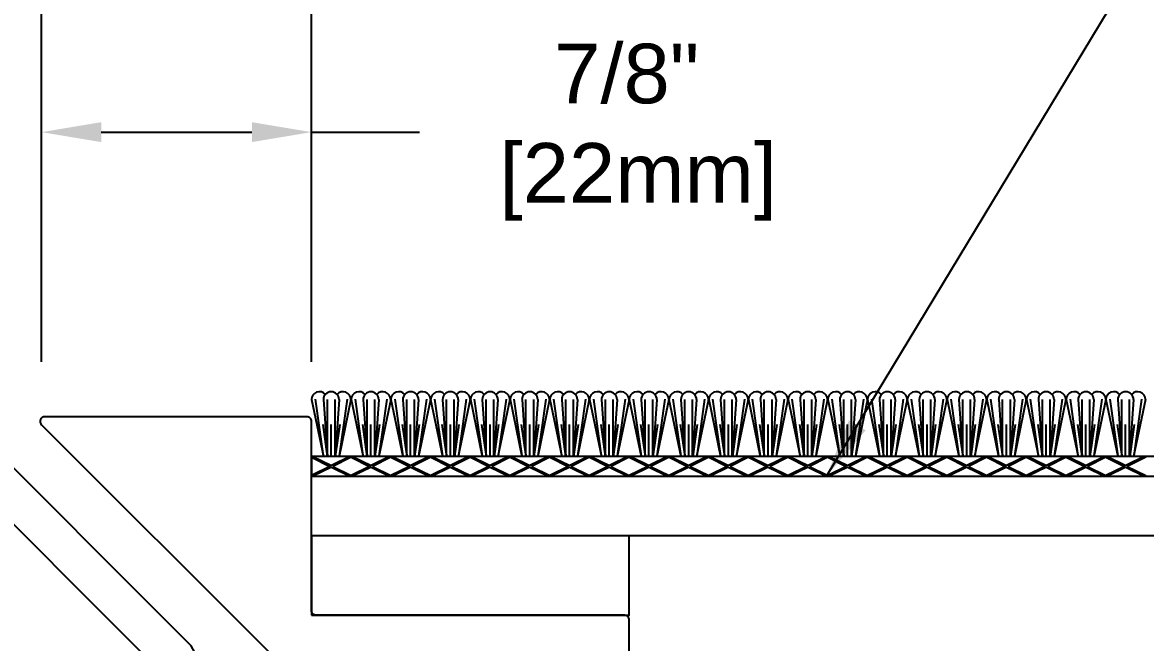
# Model space of a CAD drawing. Header units: inches. Extents: x -2.5 to 41.1, y -5.8 to 5.
# Drawn here: x 3.856 to 7.39, y -0.617 to 1.335 of the extents above; entities that cross this region are included whole.
import ezdxf

# ---------------------------------------------------------------- set-up
doc = ezdxf.new("R2010")
doc.units = ezdxf.units.IN
doc.header["$MEASUREMENT"] = 0
for name, color, linetype in [('Conditions', 1, 'Continuous'), ('Dimensions', 3, 'Continuous'), ('Metals', 7, 'Continuous'), ('Text', 2, 'Continuous')]:
    doc.layers.add(name, color=color, linetype=linetype)
doc.styles.add('ARIAL', font='arial.ttf')
doc.dimstyles.new('Arial', dxfattribs={"dimscale": 1.5, "dimtxt": 0.125, "dimasz": 0.125, "dimexe": 0.125, "dimexo": 0.125, "dimgap": 0.125, "dimtad": 0, "dimtih": 1, "dimtoh": 1, "dimdec": 4, "dimzin": 0, "dimdsep": 46, "dimlunit": 4, "dimtxsty": 'ARIAL', "dimcen": 0.125, "dimadec": 0, "dimazin": 0, "dimtfac": 1, "dimtdec": 4, "dimtofl": 0, "dimtmove": 0, "dimatfit": 3, "dimfxl": 0, "dimfrac": 2, "dimtolj": 1, "dimtzin": 0, "dimarcsym": 0})

# ---------------------------------------------------------------- blocks, each defined once
blk = doc.blocks.new('*D14')
at = {"layer": 'Defpoints', "color": 0}
for p in [(3.6659, 4.1253), (3.1659, 0.0837), (3.6659, 0.0937)]:
    blk.add_point(p, dxfattribs=at)
at = {"layer": 'Dimensions', "color": 0, "lineweight": -2}
for p, q in [((3.1659, 0.2712), (3.1659, 4.3128)), ((3.6659, 0.2812), (3.6659, 4.3128)), ((2.9784, 4.1253), (2.7909, 4.1253)), ((3.8534, 4.1253), (4.0409, 4.1253))]:
    blk.add_line(p, q, dxfattribs=at)
at = {"layer": 'Dimensions', "color": 0}
for points in [[(2.9784, 4.1566), (2.9784, 4.0941), (3.1659, 4.1253)], [(3.8534, 4.1566), (3.8534, 4.0941), (3.6659, 4.1253)]]:
    blk.add_solid(points, dxfattribs=at)
at = {"layer": 'Dimensions', "color": 0, "insert": (4.6841, 4.1253), "char_height": 0.1875, "attachment_point": 5, "style": 'ARIAL'}
blk.add_mtext('\\A1;1/2"\\P [13mm]', dxfattribs=at)
blk = doc.blocks.new('*D17')
at = {"layer": 'Defpoints', "color": 0}
for p in [(15.3653, 4.5514), (3.1659, 0.0837), (15.3653, 0.0837)]:
    blk.add_point(p, dxfattribs=at)
at = {"layer": 'Dimensions', "color": 0, "lineweight": -2}
for p, q in [((3.1659, 0.2712), (3.1659, 4.7389)), ((15.3653, 0.2712), (15.3653, 4.7389)), ((3.3534, 4.5514), (8.6534, 4.5514)), ((15.1778, 4.5514), (10.0917, 4.5514))]:
    blk.add_line(p, q, dxfattribs=at)
at = {"layer": 'Dimensions', "color": 0}
for points in [[(3.3534, 4.5827), (3.3534, 4.5202), (3.1659, 4.5514)], [(15.1778, 4.5827), (15.1778, 4.5202), (15.3653, 4.5514)]]:
    blk.add_solid(points, dxfattribs=at)
at = {"layer": 'Dimensions', "color": 0, "insert": (9.3725, 4.5514), "char_height": 0.1875, "attachment_point": 5, "style": 'ARIAL'}
blk.add_mtext('\\A1;1\'-0 3/16"\\P [310mm]', dxfattribs=at)
blk = doc.blocks.new('*D18')
at = {"layer": 'Defpoints', "color": 0}
for p in [(3.9163, 0.9894), (3.6659, 0.0937), (3.9163, 0.0787)]:
    blk.add_point(p, dxfattribs=at)
at = {"layer": 'Dimensions', "color": 0, "lineweight": -2}
for p, q in [((3.6659, 0.2812), (3.6659, 1.1769)), ((3.9163, 0.2662), (3.9163, 1.1769)), ((3.4784, 0.9894), (3.0234, 0.9894)), ((4.1038, 0.9894), (4.2913, 0.9894))]:
    blk.add_line(p, q, dxfattribs=at)
at = {"layer": 'Dimensions', "color": 0}
for points in [[(3.4784, 1.0207), (3.4784, 0.9582), (3.6659, 0.9894)], [(4.1038, 1.0207), (4.1038, 0.9582), (3.9163, 0.9894)]]:
    blk.add_solid(points, dxfattribs=at)
at = {"layer": 'Dimensions', "color": 0, "insert": (2.4531, 0.9894), "char_height": 0.1875, "attachment_point": 5, "style": 'ARIAL'}
blk.add_mtext('\\A1;1/4"\\P [6mm]', dxfattribs=at)
blk = doc.blocks.new('*D20')
at = {"layer": 'Defpoints', "color": 0}
for p in [(3.9163, 0.9894), (3.9163, 0.0787), (4.7656, 0.0787)]:
    blk.add_point(p, dxfattribs=at)
at = {"layer": 'Dimensions', "color": 0, "lineweight": -2}
for p, q in [((3.9163, 0.2662), (3.9163, 1.1769)), ((4.7656, 0.2662), (4.7656, 1.1769)), ((4.1038, 0.9894), (4.5781, 0.9894)), ((4.7656, 0.9894), (5.1056, 0.9894))]:
    blk.add_line(p, q, dxfattribs=at)
at = {"layer": 'Dimensions', "color": 0}
for points in [[(4.1038, 1.0207), (4.1038, 0.9582), (3.9163, 0.9894)], [(4.5781, 1.0207), (4.5781, 0.9582), (4.7656, 0.9894)]]:
    blk.add_solid(points, dxfattribs=at)
at = {"layer": 'Dimensions', "color": 0, "insert": (5.7576, 0.9894), "char_height": 0.1875, "attachment_point": 5, "style": 'ARIAL'}
blk.add_mtext('\\A1;7/8"\\P [22mm]', dxfattribs=at)
blk = doc.blocks.new('*D21')
at = {"layer": 'Defpoints', "color": 0}
for p in [(3.9163, 3.6001), (3.9163, 0.0787), (14.6194, 0.0787)]:
    blk.add_point(p, dxfattribs=at)
at = {"layer": 'Dimensions', "color": 0, "lineweight": -2}
for p, q in [((3.9163, 0.2662), (3.9163, 3.7876)), ((14.6194, 0.2662), (14.6194, 3.7876)), ((4.1038, 3.6001), (8.5948, 3.6001)), ((14.4319, 3.6001), (10.0445, 3.6001))]:
    blk.add_line(p, q, dxfattribs=at)
at = {"layer": 'Dimensions', "color": 0}
for points in [[(4.1038, 3.6313), (4.1038, 3.5688), (3.9163, 3.6001)], [(14.4319, 3.6313), (14.4319, 3.5688), (14.6194, 3.6001)]]:
    blk.add_solid(points, dxfattribs=at)
at = {"layer": 'Dimensions', "color": 0, "insert": (9.3196, 3.6001), "char_height": 0.1875, "attachment_point": 5, "style": 'ARIAL'}
blk.add_mtext('\\A1;10 11/16"\\P [272mm]', dxfattribs=at)
blk = doc.blocks.new('NBT123')
blk.add_lwpolyline([(-0.985, 0.61, 0.414214), (-1, 0.625), (-1.8238, 0.625, 0.668179), (-1.8344, 0.5994), (-1.1144, -0.1206, 0.198912), (-1.1038, -0.125), (0, -0.125, 0.414214), (0.015, -0.11), (0.015, -0.015, 0.414214), (0, 0), (-0.97, 0, -0.414214), (-0.985, 0.015)], format="xyb", close=True)
blk = doc.blocks.new('*D24')
at = {"layer": 'Defpoints', "color": 0}
for p in [(13.7656, 2.7545), (4.7656, 0.0787), (13.7656, 0.0787)]:
    blk.add_point(p, dxfattribs=at)
at = {"layer": 'Dimensions', "color": 0, "lineweight": -2}
for p, q in [((4.7656, 0.2662), (4.7656, 2.942)), ((13.7656, 0.2662), (13.7656, 2.942)), ((4.9531, 2.7545), (8.619, 2.7545)), ((13.5781, 2.7545), (10.0688, 2.7545))]:
    blk.add_line(p, q, dxfattribs=at)
at = {"layer": 'Dimensions', "color": 0}
for points in [[(4.9531, 2.7857), (4.9531, 2.7232), (4.7656, 2.7545)], [(13.5781, 2.7857), (13.5781, 2.7232), (13.7656, 2.7545)]]:
    blk.add_solid(points, dxfattribs=at)
at = {"layer": 'Dimensions', "color": 0, "insert": (9.3439, 2.7545), "char_height": 0.1875, "attachment_point": 5, "style": 'ARIAL'}
blk.add_mtext('\\A1;9"\\P [229mm]', dxfattribs=at)
blk = doc.blocks.new('AB1X14')
blk.add_lwpolyline([(-0.5, 0), (0.5, 0), (0.5, 0.25), (-0.5, 0.25)], close=True)
blk = doc.blocks.new('*U31')
for p, q in [((9, 0.0625), (0, 0.0625)), ((0, 0.0625), (0, 0)), ((0, 0.0603), (0.058, 0.0312)), ((0.0045, 0.0625), (0.0625, 0.0335)), ((0.1205, 0.0625), (0.0625, 0.0335)), ((0.125, 0.0603), (0.067, 0.0312)), ((0.125, 0.0603), (0.183, 0.0312)), ((0.1295, 0.0625), (0.1875, 0.0335)), ((0.2455, 0.0625), (0.1875, 0.0335)), ((0.25, 0.0603), (0.192, 0.0312)), ((0.25, 0.0603), (0.308, 0.0312)), ((0.2545, 0.0625), (0.3125, 0.0335)), ((0.3705, 0.0625), (0.3125, 0.0335)), ((0.375, 0.0603), (0.317, 0.0312)), ((0.375, 0.0603), (0.433, 0.0312)), ((0.3795, 0.0625), (0.4375, 0.0335)), ((0.4955, 0.0625), (0.4375, 0.0335)), ((0.5, 0.0603), (0.442, 0.0312)), ((0.5, 0.0603), (0.558, 0.0312)), ((0.5045, 0.0625), (0.5625, 0.0335)), ((0.6205, 0.0625), (0.5625, 0.0335)), ((0.625, 0.0603), (0.567, 0.0312)), ((0.625, 0.0603), (0.683, 0.0312)), ((0.6295, 0.0625), (0.6875, 0.0335)), ((0.7455, 0.0625), (0.6875, 0.0335)), ((0.75, 0.0603), (0.692, 0.0312)), ((0.75, 0.0603), (0.808, 0.0312)), ((0.7545, 0.0625), (0.8125, 0.0335)), ((0.8705, 0.0625), (0.8125, 0.0335)), ((0.875, 0.0603), (0.817, 0.0312)), ((0.875, 0.0603), (0.933, 0.0312)), ((0.8795, 0.0625), (0.9375, 0.0335)), ((0.9955, 0.0625), (0.9375, 0.0335)), ((1, 0.0603), (0.942, 0.0312)), ((1, 0.0603), (1.058, 0.0312)), ((1.0045, 0.0625), (1.0625, 0.0335)), ((1.1205, 0.0625), (1.0625, 0.0335)), ((1.125, 0.0603), (1.067, 0.0312)), ((1.125, 0.0603), (1.183, 0.0312)), ((1.1295, 0.0625), (1.1875, 0.0335)), ((1.2455, 0.0625), (1.1875, 0.0335)), ((1.25, 0.0603), (1.192, 0.0312)), ((1.25, 0.0603), (1.308, 0.0312)), ((1.2545, 0.0625), (1.3125, 0.0335)), ((1.3705, 0.0625), (1.3125, 0.0335)), ((1.375, 0.0603), (1.317, 0.0312)), ((1.375, 0.0603), (1.433, 0.0312)), ((1.3795, 0.0625), (1.4375, 0.0335)), ((1.4955, 0.0625), (1.4375, 0.0335)), ((1.5, 0.0603), (1.442, 0.0312)), ((1.5, 0.0603), (1.558, 0.0312)), ((1.5045, 0.0625), (1.5625, 0.0335)), ((1.6205, 0.0625), (1.5625, 0.0335)), ((1.625, 0.0603), (1.567, 0.0312)), ((1.625, 0.0603), (1.683, 0.0312)), ((1.6295, 0.0625), (1.6875, 0.0335)), ((1.7455, 0.0625), (1.6875, 0.0335)), ((1.75, 0.0603), (1.692, 0.0312)), ((1.75, 0.0603), (1.808, 0.0312)), ((1.7545, 0.0625), (1.8125, 0.0335)), ((1.8705, 0.0625), (1.8125, 0.0335)), ((1.875, 0.0603), (1.817, 0.0312)), ((1.875, 0.0603), (1.933, 0.0312)), ((1.8795, 0.0625), (1.9375, 0.0335)), ((1.9955, 0.0625), (1.9375, 0.0335)), ((2, 0.0603), (1.942, 0.0312)), ((2, 0.0603), (2.058, 0.0312)), ((2.0045, 0.0625), (2.0625, 0.0335)), ((2.1205, 0.0625), (2.0625, 0.0335)), ((2.125, 0.0603), (2.067, 0.0312)), ((2.125, 0.0603), (2.183, 0.0312)), ((2.1295, 0.0625), (2.1875, 0.0335)), ((2.2455, 0.0625), (2.1875, 0.0335)), ((2.25, 0.0603), (2.192, 0.0312)), ((2.25, 0.0603), (2.308, 0.0312)), ((2.2545, 0.0625), (2.3125, 0.0335)), ((2.3705, 0.0625), (2.3125, 0.0335)), ((2.375, 0.0603), (2.317, 0.0312)), ((2.375, 0.0603), (2.433, 0.0312)), ((2.3795, 0.0625), (2.4375, 0.0335)), ((2.4955, 0.0625), (2.4375, 0.0335)), ((2.5, 0.0603), (2.442, 0.0312)), ((2.5, 0.0603), (2.558, 0.0312)), ((2.5045, 0.0625), (2.5625, 0.0335)), ((2.6205, 0.0625), (2.5625, 0.0335)), ((2.625, 0.0603), (2.567, 0.0312)), ((0.058, 0.0312), (0, 0.0022)), ((0, 0), (9, 0)), ((0.0625, 0.029), (0.0045, 0)), ((0.0625, 0.029), (0.1205, 0)), ((0.067, 0.0312), (0.125, 0.0022)), ((0.183, 0.0312), (0.125, 0.0022)), ((0.1875, 0.029), (0.1295, 0)), ((0.1875, 0.029), (0.2455, 0)), ((0.192, 0.0312), (0.25, 0.0022)), ((0.308, 0.0312), (0.25, 0.0022)), ((0.3125, 0.029), (0.2545, 0)), ((0.3125, 0.029), (0.3705, 0)), ((0.317, 0.0312), (0.375, 0.0022)), ((0.433, 0.0312), (0.375, 0.0022)), ((0.4375, 0.029), (0.3795, 0)), ((0.4375, 0.029), (0.4955, 0)), ((0.442, 0.0312), (0.5, 0.0022)), ((0.558, 0.0312), (0.5, 0.0022)), ((0.5625, 0.029), (0.5045, 0)), ((0.5625, 0.029), (0.6205, 0)), ((0.567, 0.0312), (0.625, 0.0022)), ((0.683, 0.0312), (0.625, 0.0022)), ((0.6875, 0.029), (0.6295, 0)), ((0.6875, 0.029), (0.7455, 0)), ((0.692, 0.0312), (0.75, 0.0022)), ((0.808, 0.0312), (0.75, 0.0022)), ((0.8125, 0.029), (0.7545, 0)), ((0.8125, 0.029), (0.8705, 0)), ((0.817, 0.0312), (0.875, 0.0022)), ((0.933, 0.0312), (0.875, 0.0022)), ((0.9375, 0.029), (0.8795, 0)), ((0.9375, 0.029), (0.9955, 0)), ((0.942, 0.0312), (1, 0.0022)), ((1.058, 0.0312), (1, 0.0022)), ((1.0625, 0.029), (1.0045, 0)), ((1.0625, 0.029), (1.1205, 0)), ((1.067, 0.0312), (1.125, 0.0022)), ((1.183, 0.0312), (1.125, 0.0022)), ((1.1875, 0.029), (1.1295, 0)), ((1.1875, 0.029), (1.2455, 0)), ((1.192, 0.0312), (1.25, 0.0022)), ((1.308, 0.0312), (1.25, 0.0022)), ((1.3125, 0.029), (1.2545, 0)), ((1.3125, 0.029), (1.3705, 0)), ((1.317, 0.0312), (1.375, 0.0022)), ((1.433, 0.0312), (1.375, 0.0022)), ((1.4375, 0.029), (1.3795, 0)), ((1.4375, 0.029), (1.4955, 0)), ((1.442, 0.0312), (1.5, 0.0022)), ((1.558, 0.0312), (1.5, 0.0022)), ((1.5625, 0.029), (1.5045, 0)), ((1.5625, 0.029), (1.6205, 0)), ((1.567, 0.0312), (1.625, 0.0022)), ((1.683, 0.0312), (1.625, 0.0022)), ((1.6875, 0.029), (1.6295, 0)), ((1.6875, 0.029), (1.7455, 0)), ((1.692, 0.0312), (1.75, 0.0022)), ((1.808, 0.0312), (1.75, 0.0022)), ((1.8125, 0.029), (1.7545, 0)), ((1.8125, 0.029), (1.8705, 0)), ((1.817, 0.0312), (1.875, 0.0022)), ((1.933, 0.0312), (1.875, 0.0022)), ((1.9375, 0.029), (1.8795, 0)), ((1.9375, 0.029), (1.9955, 0)), ((1.942, 0.0312), (2, 0.0022)), ((2.058, 0.0312), (2, 0.0022)), ((2.0625, 0.029), (2.0045, 0)), ((2.0625, 0.029), (2.1205, 0)), ((2.067, 0.0312), (2.125, 0.0022)), ((2.183, 0.0312), (2.125, 0.0022)), ((2.1875, 0.029), (2.1295, 0)), ((2.1875, 0.029), (2.2455, 0)), ((2.192, 0.0312), (2.25, 0.0022)), ((2.308, 0.0312), (2.25, 0.0022)), ((2.3125, 0.029), (2.2545, 0)), ((2.3125, 0.029), (2.3705, 0)), ((2.317, 0.0312), (2.375, 0.0022)), ((2.433, 0.0312), (2.375, 0.0022)), ((2.4375, 0.029), (2.3795, 0)), ((2.4375, 0.029), (2.4955, 0)), ((2.442, 0.0312), (2.5, 0.0022)), ((2.558, 0.0312), (2.5, 0.0022)), ((2.5625, 0.029), (2.5045, 0)), ((2.5625, 0.029), (2.6205, 0)), ((2.567, 0.0312), (2.625, 0.0022))]:
    blk.add_line(p, q)
for points in [[(-0.0001, 0.2412), (0.0373, 0.0625)], [(0.0119, 0.243), (0.0369, 0.0642)], [(0.0374, 0.2412), (0.0499, 0.0625)], [(0.0499, 0.0625), (0.0499, 0.2412)], [(0.0742, 0.0625), (0.0742, 0.2412)], [(0.0867, 0.2412), (0.0742, 0.0625)], [(0.1242, 0.2412), (0.0868, 0.0625)], [(0.1122, 0.243), (0.0872, 0.0642)], [(0.1249, 0.2412), (0.1623, 0.0625)], [(0.1369, 0.243), (0.1619, 0.0642)], [(0.1624, 0.2412), (0.1749, 0.0625)], [(0.1749, 0.0625), (0.1749, 0.2412)], [(0.1992, 0.0625), (0.1992, 0.2412)], [(0.2117, 0.2412), (0.1992, 0.0625)], [(0.2492, 0.2412), (0.2118, 0.0625)], [(0.2372, 0.243), (0.2122, 0.0642)], [(0.2499, 0.2412), (0.2873, 0.0625)], [(0.2619, 0.243), (0.2869, 0.0642)], [(0.2874, 0.2412), (0.2999, 0.0625)], [(0.2999, 0.0625), (0.2999, 0.2412)], [(0.3242, 0.0625), (0.3242, 0.2412)], [(0.3367, 0.2412), (0.3242, 0.0625)], [(0.3742, 0.2412), (0.3368, 0.0625)], [(0.3622, 0.243), (0.3372, 0.0642)], [(0.3749, 0.2412), (0.4123, 0.0625)], [(0.3869, 0.243), (0.4119, 0.0642)], [(0.4124, 0.2412), (0.4249, 0.0625)], [(0.4249, 0.0625), (0.4249, 0.2412)], [(0.4492, 0.0625), (0.4492, 0.2412)], [(0.4617, 0.2412), (0.4492, 0.0625)], [(0.4992, 0.2412), (0.4618, 0.0625)], [(0.4872, 0.243), (0.4622, 0.0642)], [(0.4999, 0.2412), (0.5373, 0.0625)], [(0.5119, 0.243), (0.5369, 0.0642)], [(0.5374, 0.2412), (0.5499, 0.0625)], [(0.5499, 0.0625), (0.5499, 0.2412)], [(0.5742, 0.0625), (0.5742, 0.2412)], [(0.5867, 0.2412), (0.5742, 0.0625)], [(0.6242, 0.2412), (0.5868, 0.0625)], [(0.6122, 0.243), (0.5872, 0.0642)], [(0.6249, 0.2412), (0.6623, 0.0625)], [(0.6369, 0.243), (0.6619, 0.0642)], [(0.6624, 0.2412), (0.6749, 0.0625)], [(0.6749, 0.0625), (0.6749, 0.2412)], [(0.6992, 0.0625), (0.6992, 0.2412)], [(0.7117, 0.2412), (0.6992, 0.0625)], [(0.7492, 0.2412), (0.7118, 0.0625)], [(0.7372, 0.243), (0.7122, 0.0642)], [(0.7499, 0.2412), (0.7873, 0.0625)], [(0.7619, 0.243), (0.7869, 0.0642)], [(0.7874, 0.2412), (0.7999, 0.0625)], [(0.7999, 0.0625), (0.7999, 0.2412)], [(0.8242, 0.0625), (0.8242, 0.2412)], [(0.8367, 0.2412), (0.8242, 0.0625)], [(0.8742, 0.2412), (0.8368, 0.0625)], [(0.8622, 0.243), (0.8372, 0.0642)], [(0.8749, 0.2412), (0.9123, 0.0625)], [(0.8869, 0.243), (0.9119, 0.0642)], [(0.9124, 0.2412), (0.9249, 0.0625)], [(0.9249, 0.0625), (0.9249, 0.2412)], [(0.9492, 0.0625), (0.9492, 0.2412)], [(0.9617, 0.2412), (0.9492, 0.0625)], [(0.9992, 0.2412), (0.9618, 0.0625)], [(0.9872, 0.243), (0.9622, 0.0642)], [(0.9999, 0.2412), (1.0373, 0.0625)], [(1.0119, 0.243), (1.0369, 0.0642)], [(1.0374, 0.2412), (1.0499, 0.0625)], [(1.0499, 0.0625), (1.0499, 0.2412)], [(1.0742, 0.0625), (1.0742, 0.2412)], [(1.0867, 0.2412), (1.0742, 0.0625)], [(1.1242, 0.2412), (1.0868, 0.0625)], [(1.1122, 0.243), (1.0872, 0.0642)], [(1.1249, 0.2412), (1.1623, 0.0625)], [(1.1369, 0.243), (1.1619, 0.0642)], [(1.1624, 0.2412), (1.1749, 0.0625)], [(1.1749, 0.0625), (1.1749, 0.2412)], [(1.1992, 0.0625), (1.1992, 0.2412)], [(1.2117, 0.2412), (1.1992, 0.0625)], [(1.2492, 0.2412), (1.2118, 0.0625)], [(1.2372, 0.243), (1.2122, 0.0642)], [(1.2499, 0.2412), (1.2873, 0.0625)], [(1.2619, 0.243), (1.2869, 0.0642)], [(1.2874, 0.2412), (1.2999, 0.0625)], [(1.2999, 0.0625), (1.2999, 0.2412)], [(1.3242, 0.0625), (1.3242, 0.2412)], [(1.3367, 0.2412), (1.3242, 0.0625)], [(1.3742, 0.2412), (1.3368, 0.0625)], [(1.3622, 0.243), (1.3372, 0.0642)], [(1.3749, 0.2412), (1.4123, 0.0625)], [(1.3869, 0.243), (1.4119, 0.0642)], [(1.4124, 0.2412), (1.4249, 0.0625)], [(1.4249, 0.0625), (1.4249, 0.2412)], [(1.4492, 0.0625), (1.4492, 0.2412)], [(1.4617, 0.2412), (1.4492, 0.0625)], [(1.4992, 0.2412), (1.4618, 0.0625)], [(1.4872, 0.243), (1.4622, 0.0642)], [(1.4999, 0.2412), (1.5373, 0.0625)], [(1.5119, 0.243), (1.5369, 0.0642)], [(1.5374, 0.2412), (1.5499, 0.0625)], [(1.5499, 0.0625), (1.5499, 0.2412)], [(1.5742, 0.0625), (1.5742, 0.2412)], [(1.5867, 0.2412), (1.5742, 0.0625)], [(1.6242, 0.2412), (1.5868, 0.0625)], [(1.6122, 0.243), (1.5872, 0.0642)], [(1.6249, 0.2412), (1.6623, 0.0625)], [(1.6369, 0.243), (1.6619, 0.0642)], [(1.6624, 0.2412), (1.6749, 0.0625)], [(1.6749, 0.0625), (1.6749, 0.2412)], [(1.6992, 0.0625), (1.6992, 0.2412)], [(1.7117, 0.2412), (1.6992, 0.0625)], [(1.7492, 0.2412), (1.7118, 0.0625)], [(1.7372, 0.243), (1.7122, 0.0642)], [(1.7499, 0.2412), (1.7873, 0.0625)], [(1.7619, 0.243), (1.7869, 0.0642)], [(1.7874, 0.2412), (1.7999, 0.0625)], [(1.7999, 0.0625), (1.7999, 0.2412)], [(1.8242, 0.0625), (1.8242, 0.2412)], [(1.8367, 0.2412), (1.8242, 0.0625)], [(1.8742, 0.2412), (1.8368, 0.0625)], [(1.8622, 0.243), (1.8372, 0.0642)], [(1.8749, 0.2412), (1.9123, 0.0625)], [(1.8869, 0.243), (1.9119, 0.0642)], [(1.9124, 0.2412), (1.9249, 0.0625)], [(1.9249, 0.0625), (1.9249, 0.2412)], [(1.9492, 0.0625), (1.9492, 0.2412)], [(1.9617, 0.2412), (1.9492, 0.0625)], [(1.9992, 0.2412), (1.9618, 0.0625)], [(1.9872, 0.243), (1.9622, 0.0642)], [(1.9999, 0.2412), (2.0373, 0.0625)], [(2.0119, 0.243), (2.0369, 0.0642)], [(2.0374, 0.2412), (2.0499, 0.0625)], [(2.0499, 0.0625), (2.0499, 0.2412)], [(2.0742, 0.0625), (2.0742, 0.2412)], [(2.0867, 0.2412), (2.0742, 0.0625)], [(2.1242, 0.2412), (2.0868, 0.0625)], [(2.1122, 0.243), (2.0872, 0.0642)], [(2.1249, 0.2412), (2.1623, 0.0625)], [(2.1369, 0.243), (2.1619, 0.0642)], [(2.1624, 0.2412), (2.1749, 0.0625)], [(2.1749, 0.0625), (2.1749, 0.2412)], [(2.1992, 0.0625), (2.1992, 0.2412)], [(2.2117, 0.2412), (2.1992, 0.0625)], [(2.2492, 0.2412), (2.2118, 0.0625)], [(2.2372, 0.243), (2.2122, 0.0642)], [(2.2499, 0.2412), (2.2873, 0.0625)], [(2.2619, 0.243), (2.2869, 0.0642)], [(2.2874, 0.2412), (2.2999, 0.0625)], [(2.2999, 0.0625), (2.2999, 0.2412)], [(2.3242, 0.0625), (2.3242, 0.2412)], [(2.3367, 0.2412), (2.3242, 0.0625)], [(2.3742, 0.2412), (2.3368, 0.0625)], [(2.3622, 0.243), (2.3372, 0.0642)], [(2.3749, 0.2412), (2.4123, 0.0625)], [(2.3869, 0.243), (2.4119, 0.0642)], [(2.4124, 0.2412), (2.4249, 0.0625)], [(2.4249, 0.0625), (2.4249, 0.2412)], [(2.4492, 0.0625), (2.4492, 0.2412)], [(2.4617, 0.2412), (2.4492, 0.0625)], [(2.4992, 0.2412), (2.4618, 0.0625)], [(2.4872, 0.243), (2.4622, 0.0642)], [(2.4999, 0.2412), (2.5373, 0.0625)], [(2.5119, 0.243), (2.5369, 0.0642)], [(2.5374, 0.2412), (2.5499, 0.0625)], [(2.5499, 0.0625), (2.5499, 0.2412)], [(2.5742, 0.0625), (2.5742, 0.2412)], [(2.5867, 0.2412), (2.5742, 0.0625)], [(2.6242, 0.2412), (2.5868, 0.0625)], [(2.6122, 0.243), (2.5872, 0.0642)], [(0.0352, 0.1625), (0.0495, 0.0625)], [(0.062, 0.0625), (0.062, 0.1625)], [(0.0889, 0.1625), (0.0746, 0.0625)], [(0.1602, 0.1625), (0.1745, 0.0625)], [(0.187, 0.0625), (0.187, 0.1625)], [(0.2139, 0.1625), (0.1996, 0.0625)], [(0.2852, 0.1625), (0.2995, 0.0625)], [(0.312, 0.0625), (0.312, 0.1625)], [(0.3389, 0.1625), (0.3246, 0.0625)], [(0.4102, 0.1625), (0.4245, 0.0625)], [(0.437, 0.0625), (0.437, 0.1625)], [(0.4639, 0.1625), (0.4496, 0.0625)], [(0.5352, 0.1625), (0.5495, 0.0625)], [(0.562, 0.0625), (0.562, 0.1625)], [(0.5889, 0.1625), (0.5746, 0.0625)], [(0.6602, 0.1625), (0.6745, 0.0625)], [(0.687, 0.0625), (0.687, 0.1625)], [(0.7139, 0.1625), (0.6996, 0.0625)], [(0.7852, 0.1625), (0.7995, 0.0625)], [(0.812, 0.0625), (0.812, 0.1625)], [(0.8389, 0.1625), (0.8246, 0.0625)], [(0.9102, 0.1625), (0.9245, 0.0625)], [(0.937, 0.0625), (0.937, 0.1625)], [(0.9639, 0.1625), (0.9496, 0.0625)], [(1.0352, 0.1625), (1.0495, 0.0625)], [(1.062, 0.0625), (1.062, 0.1625)], [(1.0889, 0.1625), (1.0746, 0.0625)], [(1.1602, 0.1625), (1.1745, 0.0625)], [(1.187, 0.0625), (1.187, 0.1625)], [(1.2139, 0.1625), (1.1996, 0.0625)], [(1.2852, 0.1625), (1.2995, 0.0625)], [(1.312, 0.0625), (1.312, 0.1625)], [(1.3389, 0.1625), (1.3246, 0.0625)], [(1.4102, 0.1625), (1.4245, 0.0625)], [(1.437, 0.0625), (1.437, 0.1625)], [(1.4639, 0.1625), (1.4496, 0.0625)], [(1.5352, 0.1625), (1.5495, 0.0625)], [(1.562, 0.0625), (1.562, 0.1625)], [(1.5889, 0.1625), (1.5746, 0.0625)], [(1.6602, 0.1625), (1.6745, 0.0625)], [(1.687, 0.0625), (1.687, 0.1625)], [(1.7139, 0.1625), (1.6996, 0.0625)], [(1.7852, 0.1625), (1.7995, 0.0625)], [(1.812, 0.0625), (1.812, 0.1625)], [(1.8389, 0.1625), (1.8246, 0.0625)], [(1.9102, 0.1625), (1.9245, 0.0625)], [(1.937, 0.0625), (1.937, 0.1625)], [(1.9639, 0.1625), (1.9496, 0.0625)], [(2.0352, 0.1625), (2.0495, 0.0625)], [(2.062, 0.0625), (2.062, 0.1625)], [(2.0889, 0.1625), (2.0746, 0.0625)], [(2.1602, 0.1625), (2.1745, 0.0625)], [(2.187, 0.0625), (2.187, 0.1625)], [(2.2139, 0.1625), (2.1996, 0.0625)], [(2.2852, 0.1625), (2.2995, 0.0625)], [(2.312, 0.0625), (2.312, 0.1625)], [(2.3389, 0.1625), (2.3246, 0.0625)], [(2.4102, 0.1625), (2.4245, 0.0625)], [(2.437, 0.0625), (2.437, 0.1625)], [(2.4639, 0.1625), (2.4496, 0.0625)], [(2.5352, 0.1625), (2.5495, 0.0625)], [(2.562, 0.0625), (2.562, 0.1625)], [(2.5889, 0.1625), (2.5746, 0.0625)]]:
    blk.add_lwpolyline(points)
for centre, radius, start, end in [((0.0249, 0.2412), 0.025, 41.211, 180), ((0.062, 0.2412), 0.0247, 0, 180), ((0.0992, 0.2412), 0.025, 0, 138.789), ((0.1499, 0.2412), 0.025, 41.211, 180), ((0.187, 0.2412), 0.0247, 0, 180), ((0.2242, 0.2412), 0.025, 0, 138.789), ((0.2749, 0.2412), 0.025, 41.211, 180), ((0.312, 0.2412), 0.0247, 0, 180), ((0.3492, 0.2412), 0.025, 0, 138.789), ((0.3999, 0.2412), 0.025, 41.211, 180), ((0.437, 0.2412), 0.0247, 0, 180), ((0.4742, 0.2412), 0.025, 0, 138.789), ((0.5249, 0.2412), 0.025, 41.211, 180), ((0.562, 0.2412), 0.0247, 0, 180), ((0.5992, 0.2412), 0.025, 0, 138.789), ((0.6499, 0.2412), 0.025, 41.211, 180), ((0.687, 0.2412), 0.0247, 0, 180), ((0.7242, 0.2412), 0.025, 0, 138.789), ((0.7749, 0.2412), 0.025, 41.211, 180), ((0.812, 0.2412), 0.0247, 0, 180), ((0.8492, 0.2412), 0.025, 0, 138.789), ((0.8999, 0.2412), 0.025, 41.211, 180), ((0.937, 0.2412), 0.0247, 0, 180), ((0.9742, 0.2412), 0.025, 0, 138.789), ((1.0249, 0.2412), 0.025, 41.211, 180), ((1.062, 0.2412), 0.0247, 0, 180), ((1.0992, 0.2412), 0.025, 0, 138.789), ((1.1499, 0.2412), 0.025, 41.211, 180), ((1.187, 0.2412), 0.0247, 0, 180), ((1.2242, 0.2412), 0.025, 0, 138.789), ((1.2749, 0.2412), 0.025, 41.211, 180), ((1.312, 0.2412), 0.0247, 0, 180), ((1.3492, 0.2412), 0.025, 0, 138.789), ((1.3999, 0.2412), 0.025, 41.211, 180), ((1.437, 0.2412), 0.0247, 0, 180), ((1.4742, 0.2412), 0.025, 0, 138.789), ((1.5249, 0.2412), 0.025, 41.211, 180), ((1.562, 0.2412), 0.0247, 0, 180), ((1.5992, 0.2412), 0.025, 0, 138.789), ((1.6499, 0.2412), 0.025, 41.211, 180), ((1.687, 0.2412), 0.0247, 0, 180), ((1.7242, 0.2412), 0.025, 0, 138.789), ((1.7749, 0.2412), 0.025, 41.211, 180), ((1.812, 0.2412), 0.0247, 0, 180), ((1.8492, 0.2412), 0.025, 0, 138.789), ((1.8999, 0.2412), 0.025, 41.211, 180), ((1.937, 0.2412), 0.0247, 0, 180), ((1.9742, 0.2412), 0.025, 0, 138.789), ((2.0249, 0.2412), 0.025, 41.211, 180), ((2.062, 0.2412), 0.0247, 0, 180), ((2.0992, 0.2412), 0.025, 0, 138.789), ((2.1499, 0.2412), 0.025, 41.211, 180), ((2.187, 0.2412), 0.0247, 0, 180), ((2.2242, 0.2412), 0.025, 0, 138.789), ((2.2749, 0.2412), 0.025, 41.211, 180), ((2.312, 0.2412), 0.0247, 0, 180), ((2.3492, 0.2412), 0.025, 0, 138.789), ((2.3999, 0.2412), 0.025, 41.211, 180), ((2.437, 0.2412), 0.0247, 0, 180), ((2.4742, 0.2412), 0.025, 0, 138.789), ((2.5249, 0.2412), 0.025, 41.211, 180), ((2.562, 0.2412), 0.0247, 0, 180), ((2.5992, 0.2412), 0.025, 0, 138.789)]:
    blk.add_arc(centre, radius, start, end)
blk = doc.blocks.new('NBA60110')
for points in [[(5.55, 0.125), (2.246, 0.125, -0.267949), (2.233, 0.1325), (2.221, 0.1533, 0.065543), (2.2186, 0.1564), (1.5044, 0.8706, 0.198912)], [(1.4526, 0.7456), (2.1186, 0.0796, -0.065543), (2.121, 0.0765), (2.1608, 0.0075, 0.267949), (2.1738, 0), (5.085, 0, -0.414214), (5.1, -0.015), (5.1, -0.325, 0.738322), (5.922, -0.5782, 0.436073)]]:
    blk.add_lwpolyline(points, format="xyb")

msp = doc.modelspace()

# ---------------------------------------------------------------- hatches: boundary and pattern name
at = {"layer": 'Conditions'}
h = msp.add_hatch(dxfattribs=at)
h.set_pattern_fill('AR-CONC', color=256, scale=0.25, style=0)
h.paths.add_polyline_path([(4.89132, -2.13574), (4.86723, -2.12277), (4.89132, -2.10979), (4.89132, -2.07819), (4.87978, -2.07198), (4.89131, -2.06578), (4.89131, -2.0301), (4.86723, -2.01713), (4.89131, -2.00417), (4.89131, -1.97255), (4.87978, -1.96635), (4.89131, -1.96015), (4.8913, -1.91997), (4.86723, -1.90701), (4.8913, -1.89404), (4.8913, -1.86242), (4.87978, -1.85622), (4.8913, -1.85003), (4.8913, -1.81208), (4.86723, -1.79913), (4.89129, -1.78617), (4.89129, -1.75454), (4.87978, -1.74834), (4.89129, -1.74215), (4.89129, -1.71052), (4.86723, -1.69756), (4.89129, -1.68461), (4.89128, -1.65297), (4.87978, -1.64678), (4.89128, -1.64059), (4.89128, -1.60895), (4.86723, -1.596), (4.89128, -1.58305), (4.89128, -1.5514), (4.87978, -1.54522), (4.89127, -1.53903), (4.89127, -1.50738), (4.86723, -1.49444), (4.89127, -1.48149), (4.89127, -1.44984), (4.87978, -1.44366), (4.89127, -1.43748), (4.89126, -1.40582), (4.86723, -1.39288), (4.89126, -1.37993), (4.89126, -1.34827), (4.87978, -1.34209), (4.89126, -1.33592), (4.89126, -1.30425), (4.86723, -1.29131), (4.89125, -1.27837), (4.89125, -1.2467), (4.87978, -1.24053), (4.89125, -1.23436), (4.89125, -1.20268), (4.86723, -1.18975), (4.89125, -1.17682), (4.89124, -1.14514), (4.87978, -1.13897), (4.89124, -1.1328), (4.89124, -1.10112), (4.86723, -1.08819), (4.89124, -1.07526), (4.89124, -1.04357), (4.87978, -1.03741), (4.89123, -1.03124), (4.89123, -0.99955), (4.86723, -0.98663), (4.89123, -0.9737), (4.89123, -0.94201), (4.87978, -0.93584), (4.89123, -0.92968), (4.89123, -0.90954, 0.0520878), (4.89022, -0.89993), (4.88473, -0.87396, -0.0521265), (4.88373, -0.86435), (4.88373, -0.79725), (4.86858, -0.78125), (2.73399, -0.78125), (2.7292, -0.80393, 0.0521265), (2.72819, -0.81355), (2.72819, -0.82692), (2.75219, -0.83984), (2.72819, -0.85277), (2.72819, -0.88446), (2.73964, -0.89063), (2.72819, -0.89679), (2.72819, -0.92848), (2.75219, -0.94141), (2.72819, -0.95433), (2.72819, -0.98602), (2.73964, -0.99219), (2.72819, -0.99835), (2.72819, -1.03004), (2.75219, -1.04297), (2.72819, -1.05589), (2.72819, -1.08759), (2.73964, -1.09375), (2.72819, -1.09991), (2.72819, -1.13161), (2.75219, -1.14453), (2.72819, -1.15746), (2.72819, -1.18915), (2.73964, -1.19531), (2.72819, -1.20148), (2.72819, -1.23317), (2.75219, -1.24609), (2.72819, -1.25902), (2.72819, -1.29071), (2.73964, -1.29688), (2.72819, -1.30304), (2.72819, -1.33473), (2.75219, -1.34766), (2.72819, -1.36058), (2.72819, -1.39227), (2.73964, -1.39844), (2.72819, -1.4046), (2.72819, -1.43629), (2.75219, -1.44922), (2.72819, -1.46214), (2.72819, -1.49384), (2.73964, -1.5), (2.72819, -1.50616), (2.72819, -1.53786), (2.75219, -1.55078), (2.72819, -1.56371), (2.72819, -1.5954), (2.73964, -1.60156), (2.72819, -1.60773), (2.72819, -1.63942), (2.75219, -1.65234), (2.72819, -1.66527), (2.72819, -1.68915), (2.73964, -1.69531), (2.72819, -1.70148), (2.72819, -1.73317), (2.75219, -1.74609), (2.72819, -1.75902), (2.72819, -1.79071), (2.73964, -1.79688), (2.72819, -1.80304), (2.72819, -1.83473), (2.75219, -1.84766), (2.72819, -1.86058), (2.72819, -1.89227), (2.73964, -1.89844), (2.72819, -1.9046), (2.72819, -1.93629), (2.75219, -1.94922), (2.72819, -1.96214), (2.72819, -1.99384), (2.73964, -2), (2.72819, -2.00616), (2.72819, -2.03786), (2.75219, -2.05078), (2.72819, -2.06371), (2.72819, -2.0954), (2.73964, -2.10156), (2.72819, -2.10773), (2.72819, -2.13942), (2.75219, -2.15234), (2.72819, -2.16527), (2.72819, -2.19696), (2.73964, -2.20313), (2.72819, -2.20929), (2.72819, -2.24191, -0.084437), (2.72558, -2.25728), (2.67617, -2.39834, -0.709275), (2.6563, -2.4), (2.60631, -2.25728, -0.084437), (2.60369, -2.24191), (2.60369, -2.21605), (2.57969, -2.20313), (2.60369, -2.1902), (2.60369, -2.15851), (2.59225, -2.15234), (2.60369, -2.14618), (2.60369, -2.11449), (2.57969, -2.10156), (2.60369, -2.08864), (2.60369, -2.05694), (2.59225, -2.05078), (2.60369, -2.04462), (2.60369, -2.01292), (2.57969, -2), (2.60369, -1.98708), (2.60369, -1.95538), (2.59225, -1.94922), (2.60369, -1.94306), (2.60369, -1.91136), (2.57969, -1.89844), (2.60369, -1.88551), (2.60369, -1.85382), (2.59225, -1.84766), (2.60369, -1.84149), (2.60369, -1.8098), (2.57969, -1.79688), (2.60369, -1.78395), (2.60369, -1.75226), (2.59225, -1.74609), (2.60369, -1.73993), (2.60369, -1.71605), (2.57969, -1.70312), (2.60369, -1.6902), (2.60369, -1.65851), (2.59225, -1.65234), (2.60369, -1.64618), (2.60369, -1.61449), (2.57969, -1.60156), (2.60369, -1.58864), (2.60369, -1.55694), (2.59225, -1.55078), (2.60369, -1.54462), (2.60369, -1.51292), (2.57969, -1.5), (2.60369, -1.48708), (2.60369, -1.45538), (2.59225, -1.44922), (2.60369, -1.44306), (2.60369, -1.41136), (2.57969, -1.39844), (2.60369, -1.38551), (2.60369, -1.35382), (2.59225, -1.34766), (2.60369, -1.34149), (2.60369, -1.3098), (2.57969, -1.29688), (2.60369, -1.28395), (2.60369, -1.25226), (2.59225, -1.24609), (2.60369, -1.23993), (2.60369, -1.20824), (2.57969, -1.19531), (2.60369, -1.18239), (2.60369, -1.15069), (2.59225, -1.14453), (2.60369, -1.13837), (2.60369, -1.10667), (2.57969, -1.09375), (2.60369, -1.08083), (2.60369, -1.04913), (2.59225, -1.04297), (2.60369, -1.03681), (2.60369, -1.00511), (2.57969, -0.99219), (2.60369, -0.97926), (2.60369, -0.94757), (2.59225, -0.94141), (2.60369, -0.93524), (2.60369, -0.90355), (2.57969, -0.89063), (2.60369, -0.8777), (2.60369, -0.84601), (2.59225, -0.83984), (2.60369, -0.83368), (2.60369, -0.81355, 0.0521265), (2.60269, -0.80393), (2.59789, -0.78125), (2.01594, -0.78125), (2.01594, -0.09375), (0.17041, -0.09375), (0.17041, -4.58608), (7.26564, -4.58608), (7.26564, -0.79125, 0.4142136), (7.25564, -0.78125), (6.514, -0.78125), (6.49885, -0.79725), (6.49885, -0.86435, -0.0521265), (6.49785, -0.87396), (6.49236, -0.89993, 0.0521265), (6.49135, -0.90955), (6.49135, -0.92292), (6.51535, -0.93584), (6.49135, -0.94877), (6.49135, -0.98046), (6.5028, -0.98663), (6.49135, -0.99279), (6.49135, -1.02448), (6.51535, -1.03741), (6.49135, -1.05033), (6.49135, -1.08202), (6.5028, -1.08819), (6.49135, -1.09435), (6.49135, -1.12604), (6.51535, -1.13897), (6.49135, -1.15189), (6.49135, -1.18359), (6.5028, -1.18975), (6.49135, -1.19591), (6.49135, -1.22761), (6.51535, -1.24053), (6.49135, -1.25346), (6.49135, -1.28515), (6.5028, -1.29131), (6.49135, -1.29748), (6.49135, -1.32917), (6.51535, -1.34209), (6.49135, -1.35502), (6.49135, -1.38671), (6.5028, -1.39288), (6.49135, -1.39904), (6.49135, -1.43073), (6.51535, -1.44366), (6.49135, -1.45658), (6.49135, -1.48827), (6.5028, -1.49444), (6.49135, -1.5006), (6.49135, -1.53229), (6.51535, -1.54522), (6.49135, -1.55814), (6.49135, -1.58984), (6.5028, -1.596), (6.49135, -1.60216), (6.49135, -1.63386), (6.51535, -1.64678), (6.49135, -1.65971), (6.49135, -1.6914), (6.5028, -1.69756), (6.49135, -1.70373), (6.49135, -1.73542), (6.51535, -1.74834), (6.49135, -1.76127), (6.49135, -1.79928), (6.5028, -1.80544), (6.49135, -1.81161), (6.49135, -1.8433), (6.51535, -1.85622), (6.49135, -1.86915), (6.49135, -1.90941), (6.5028, -1.91557), (6.49135, -1.92173), (6.49135, -1.95343), (6.51535, -1.96635), (6.49135, -1.97928), (6.49135, -2.01504), (6.5028, -2.0212), (6.49135, -2.02737), (6.49135, -2.05906), (6.51535, -2.07198), (6.49135, -2.08491), (6.49135, -2.1173), (6.5028, -2.12346), (6.49135, -2.12963), (6.49135, -2.16132), (6.51535, -2.17425), (6.49135, -2.18717), (6.49135, -2.21956), (6.5028, -2.22573), (6.49135, -2.23189), (6.49135, -2.26358), (6.51535, -2.27651), (6.49135, -2.28943), (6.49135, -2.32112), (6.5028, -2.32729), (6.49135, -2.33345), (6.49135, -2.33697, -0.084437), (6.48874, -2.35234), (6.43933, -2.49339, -0.709275), (6.41946, -2.49506), (6.36947, -2.35234, -0.0665467), (6.36697, -2.34027), (6.34285, -2.32729), (6.36696, -2.31431), (6.36696, -2.28272), (6.35541, -2.27651), (6.36696, -2.27029), (6.36696, -2.238), (6.34285, -2.22503), (6.36695, -2.21205), (6.36695, -2.18046), (6.35541, -2.17425), (6.36695, -2.16804), (6.36695, -2.13574), (6.34285, -2.12277), (6.36695, -2.10979), (6.36694, -2.07819), (6.35541, -2.07198), (6.36694, -2.06578), (6.36694, -2.0301), (6.34285, -2.01713), (6.36694, -2.00417), (6.36694, -1.97255), (6.35541, -1.96635), (6.36693, -1.96015), (6.36693, -1.91997), (6.34285, -1.90701), (6.36693, -1.89404), (6.36693, -1.86242), (6.35541, -1.85622), (6.36693, -1.85003), (6.36692, -1.81208), (6.34285, -1.79913), (6.36692, -1.78617), (6.36692, -1.75454), (6.35541, -1.74834), (6.36692, -1.74215), (6.36691, -1.71052), (6.34285, -1.69756), (6.36691, -1.68461), (6.36691, -1.65297), (6.35541, -1.64678), (6.36691, -1.64059), (6.36691, -1.60895), (6.34285, -1.596), (6.36691, -1.58305), (6.3669, -1.5514), (6.35541, -1.54522), (6.3669, -1.53903), (6.3669, -1.50738), (6.34285, -1.49444), (6.3669, -1.48149), (6.36689, -1.44984), (6.35541, -1.44366), (6.36689, -1.43748), (6.36689, -1.40582), (6.34285, -1.39288), (6.36689, -1.37993), (6.36689, -1.34827), (6.35541, -1.34209), (6.36689, -1.33592), (6.36688, -1.30425), (6.34285, -1.29131), (6.36688, -1.27837), (6.36688, -1.2467), (6.35541, -1.24053), (6.36688, -1.23436), (6.36688, -1.20268), (6.34285, -1.18975), (6.36687, -1.17682), (6.36687, -1.14514), (6.35541, -1.13897), (6.36687, -1.1328), (6.36687, -1.10112), (6.34285, -1.08819), (6.36687, -1.07526), (6.36686, -1.04357), (6.35541, -1.03741), (6.36686, -1.03124), (6.36686, -0.99955), (6.34285, -0.98663), (6.36686, -0.9737), (6.36686, -0.94201), (6.35541, -0.93584), (6.36685, -0.92968), (6.36685, -0.90954, 0.0520878), (6.36585, -0.89993), (6.36036, -0.87396, -0.0521265), (6.35935, -0.86435), (6.35935, -0.79725), (6.34421, -0.78125), (5.03837, -0.78125), (5.02323, -0.79725), (5.02323, -0.86435, -0.0521265), (5.02222, -0.87396), (5.01673, -0.89993, 0.0521265), (5.01573, -0.90955), (5.01573, -0.92292), (5.03973, -0.93584), (5.01573, -0.94877), (5.01573, -0.98046), (5.02717, -0.98663), (5.01573, -0.99279), (5.01573, -1.02448), (5.03973, -1.03741), (5.01573, -1.05033), (5.01573, -1.08202), (5.02717, -1.08819), (5.01573, -1.09435), (5.01573, -1.12604), (5.03973, -1.13897), (5.01573, -1.15189), (5.01573, -1.18359), (5.02717, -1.18975), (5.01573, -1.19591), (5.01573, -1.22761), (5.03973, -1.24053), (5.01573, -1.25346), (5.01573, -1.28515), (5.02717, -1.29131), (5.01573, -1.29748), (5.01573, -1.32917), (5.03973, -1.34209), (5.01573, -1.35502), (5.01573, -1.38671), (5.02717, -1.39288), (5.01573, -1.39904), (5.01573, -1.43073), (5.03973, -1.44366), (5.01573, -1.45658), (5.01573, -1.48827), (5.02717, -1.49444), (5.01573, -1.5006), (5.01573, -1.53229), (5.03973, -1.54522), (5.01573, -1.55814), (5.01573, -1.58984), (5.02717, -1.596), (5.01573, -1.60216), (5.01573, -1.63386), (5.03973, -1.64678), (5.01573, -1.65971), (5.01573, -1.6914), (5.02717, -1.69756), (5.01573, -1.70373), (5.01573, -1.73542), (5.03973, -1.74834), (5.01573, -1.76127), (5.01573, -1.79928), (5.02717, -1.80544), (5.01573, -1.81161), (5.01573, -1.8433), (5.03973, -1.85622), (5.01573, -1.86915), (5.01573, -1.90941), (5.02717, -1.91557), (5.01573, -1.92173), (5.01573, -1.95343), (5.03973, -1.96635), (5.01573, -1.97928), (5.01573, -2.01504), (5.02717, -2.0212), (5.01573, -2.02737), (5.01573, -2.05906), (5.03973, -2.07198), (5.01573, -2.08491), (5.01573, -2.1173), (5.02717, -2.12346), (5.01573, -2.12963), (5.01573, -2.16132), (5.03973, -2.17425), (5.01573, -2.18717), (5.01573, -2.21956), (5.02717, -2.22573), (5.01573, -2.23189), (5.01573, -2.26358), (5.03973, -2.27651), (5.01573, -2.28943), (5.01573, -2.32112), (5.02717, -2.32729), (5.01573, -2.33345), (5.01573, -2.33697, -0.084437), (5.01311, -2.35234), (4.9637, -2.49339, -0.709275), (4.94384, -2.49506), (4.89384, -2.35234, -0.0665467), (4.89134, -2.34027), (4.86723, -2.32729), (4.89133, -2.31431), (4.89133, -2.28272), (4.87978, -2.27651), (4.89133, -2.27029), (4.89133, -2.238), (4.86723, -2.22503), (4.89133, -2.21205), (4.89132, -2.18046), (4.87978, -2.17425), (4.89132, -2.16804)])
h.paths.add_polyline_path([(0.31711, -1.33213), (1.35693, -1.33213), (1.35693, -0.63127), (0.31711, -0.63127)], flags=24)

# ---------------------------------------------------------------- linework, layer by layer
at = {"layer": 'Metals'}
msp.add_lwpolyline([(4.76564, -0.09375), (13.76564, -0.09375), (13.76564, -0.28125), (4.76564, -0.28125)], close=True, dxfattribs=at)

# ---------------------------------------------------------------- block references
msp.add_blockref('NBA60110', (2.16564, -0.78125))
at = {"layer": 'Conditions'}
msp.add_blockref('*U31', (4.76564, -0.09375), dxfattribs=at)
at = {"layer": 'Metals'}
for name, p in [('NBT123', (5.75064, -0.53125)), ('AB1X14', (5.26564, -0.53125))]:
    msp.add_blockref(name, p, dxfattribs=at)

# ---------------------------------------------------------------- dimensions: what is measured, and where the dimension line sits
at = {"layer": 'Dimensions'}
for base, p1, p2, picture, middle in [((15.36533, 4.55141), (3.16594, 0.08375), (15.36533, 0.08375), '*D17', (9.37255, 4.55141)), ((3.66594, 4.12534), (3.16594, 0.08375), (3.66594, 0.09375), '*D14', (4.68408, 4.12534)), ((3.91633, 3.60009), (14.61942, 0.07875), (3.91633, 0.07875), '*D21', (9.31964, 3.60009)), ((13.76564, 2.75446), (4.76564, 0.07875), (13.76564, 0.07875), '*D24', (9.34389, 2.75446)), ((3.91633, 0.98943), (3.66594, 0.09375), (3.91633, 0.07875), '*D18', (2.45307, 0.98943))]:
    dim = msp.add_linear_dim(base=base, p1=p1, p2=p2, dimstyle='Arial', override={"dimpost": '\\X'}, dxfattribs=at)
    dim.commit()
    dim.dimension.update_dxf_attribs({"geometry": picture, "text_midpoint": middle, "dimtype": 160})
dim = msp.add_linear_dim(base=(3.91633, 0.98943), p1=(4.76564, 0.07875), p2=(3.91633, 0.07875), angle=180, dimstyle='Arial', override={"dimpost": '\\X'}, dxfattribs=at)
dim.commit()
dim.dimension.update_dxf_attribs({"geometry": '*D20', "text_midpoint": (5.75762, 0.98943), "dimtype": 160})

# ---------------------------------------------------------------- leaders
at = {"layer": 'Text', "annotation_type": 0, "has_hookline": 1, "hookline_direction": 0, "text_width": 2.34912}
msp.add_leader([(6.38616, -0.09375), (7.47075, 1.70122), (7.65825, 1.70122)], dimstyle='Arial', override={"dimgap": 0.125, "dimtad": 0}, dxfattribs=at)

doc.saveas('drawing.dxf')
